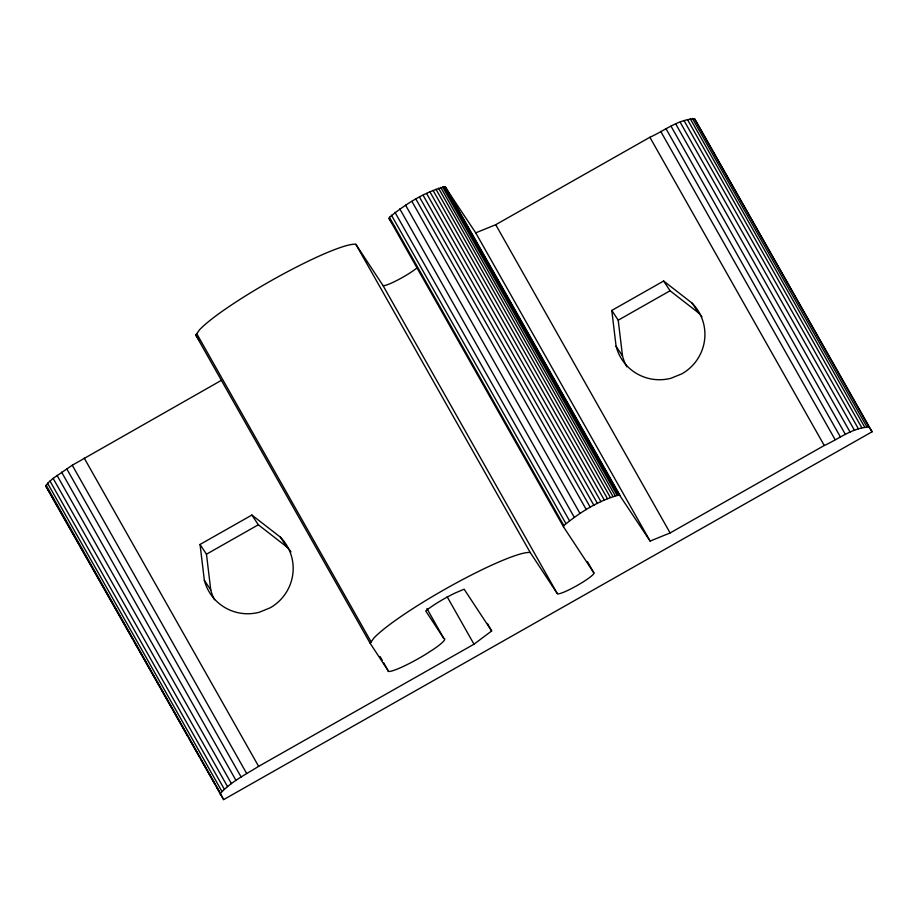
<?xml version="1.0" encoding="UTF-8"?>
<svg xmlns="http://www.w3.org/2000/svg" width="918" height="918" viewBox="0 0 918 918"><rect width="100%" height="100%" fill="white"/><g stroke="black" fill="none" stroke-linecap="round" stroke-linejoin="round"><path stroke-width="1.38" d="M426.927 608.565L443.864 638.515A32.646 4.2 -29.5 0 1 433.744 649.106L426.595 653.754A32.646 4.2 -29.5 0 1 387.878 670.278L370.172 643.323L195.775 335.081L199.458 329.883A93.166 12.003 -29.5 0 1 279.795 275.882A93.166 12.003 -29.5 0 1 355.84 244.291L530.225 552.521L557.318 593.648A21.011 2.708 -29.5 0 0 577.078 585.546A21.011 2.708 -29.5 0 0 593.866 572.912L563.514 526.84L389.117 218.599L389.439 217.325C405.572 204.048 424.621 191.919 445.012 186.721L475.731 232.851L495.72 224.715L649.875 137.275C664.23 130.872 678.517 119.11 694.662 118.915L872.1 431.77L223.648 799.612L45.9 486.288L47.598 483.281L53.129 478.358L72.27 465.231L221.181 380.454M220.286 794.518L220.469 793.359C231.015 781.746 245.496 774.574 258.635 766.369L473.998 644.195L491.658 630.976L487.412 623.483M563.514 526.84L563.836 525.555C579.958 512.29 599.006 500.161 619.409 494.951L650.116 541.081L670.117 532.945L824.261 445.505C838.627 439.102 852.914 427.34 869.059 427.145L872.1 431.77M370.172 643.323L373.844 638.113A93.166 12.003 -29.5 0 1 454.18 584.123A93.166 12.003 -29.5 0 1 530.225 552.521M626.879 366.844A45.234 44.856 -33.4 0 1 622.507 355.977L616.081 346.224L611.79 310.433L663.634 281.023L692.092 303.112L698.518 312.866A45.234 44.856 -33.4 0 1 701.949 316.779M214.514 599.718A45.234 44.856 -33.4 0 1 210.761 589.987L204.335 580.245L200.044 544.454L251.888 515.044L280.346 537.122L286.772 546.876A45.234 44.856 -33.4 0 1 290.995 551.844M622.507 355.977L618.216 320.187L670.06 290.776L698.518 312.866M210.761 589.987L206.47 554.208L258.314 524.786L286.772 546.876M663.634 281.023L670.06 290.776M611.79 310.433L618.216 320.187M389.117 218.599L392.238 223.326M393.788 225.69L395.348 228.054M355.84 244.291L382.921 285.406L557.318 593.648M491.658 630.976L464.141 589.207L455.225 592.971A26.415 3.408 -29.5 0 0 425.734 610.986L443.864 638.515M251.888 515.044L258.314 524.786M200.044 544.454L206.47 554.208M45.9 486.288L132.571 638.63M195.775 335.081L199.631 340.945M694.662 118.915L869.059 427.145M692.379 118.388L866.776 426.618M690.221 118.743L864.607 426.973M687.433 119.501L861.818 427.731M684.048 120.648L858.445 428.878M680.146 122.163L854.532 430.404M675.786 124.033L850.171 432.275M671.035 126.214L845.421 434.455M665.975 128.681L840.372 436.911M660.708 131.366L835.093 439.607M649.875 137.275L824.261 445.505M495.72 224.715L670.117 532.945M475.731 232.851L650.116 541.081M445.54 187.031L619.925 495.261M445.012 186.721L619.409 494.951M444.025 186.675L618.422 494.917M442.602 186.916L616.988 495.146M440.755 187.41L615.152 495.64M438.529 188.167L612.914 496.409M435.947 189.177L610.332 497.407M433.066 190.405L607.452 498.646M429.922 191.851L604.319 500.08M426.583 193.48L600.98 501.71M423.106 195.259L597.492 503.489M419.537 197.163L593.923 505.393M415.946 199.16L590.331 507.39M411.941 201.432L586.327 509.662M405.572 205.184L579.969 513.414M399.789 208.891L574.175 517.121M394.958 212.299L569.355 520.529M391.435 215.179L565.821 523.409M587.509 561.678L593.866 572.912M389.439 217.325L563.836 525.555M447.169 596.78L473.998 644.195M380.109 656.542L382.232 660.294M383.644 662.785L387.878 670.278M196.75 333.704L371.136 641.934M84.238 458.128L258.635 766.369M72.27 465.231L246.655 773.461M66.704 468.754L241.101 776.984M61.598 472.162L235.983 780.403M57.042 475.386L231.428 783.628M53.129 478.358L227.526 786.588M49.962 481.009L224.359 789.239M47.598 483.281L221.984 791.511M46.084 485.129L220.469 793.359M133.982 641.131L160.099 687.295M161.511 689.797L172.102 708.512M173.513 711.014L187.639 735.972M189.051 738.462L199.642 757.178M201.053 759.679L215.168 784.638M216.579 787.128L223.648 799.612M692.092 303.112A45.234 44.856 -33.4 0 1 681.89 373.821L670.955 378.262A45.234 44.856 -33.4 0 1 616.081 346.224M280.346 537.122A45.234 44.856 -33.4 0 1 270.144 607.831L259.209 612.272A45.234 44.856 -33.4 0 1 204.335 580.245M417.024 267.849A21.011 2.708 -29.5 0 1 397.127 280.323A21.011 2.708 -29.5 0 1 382.921 285.406"/></g></svg>
